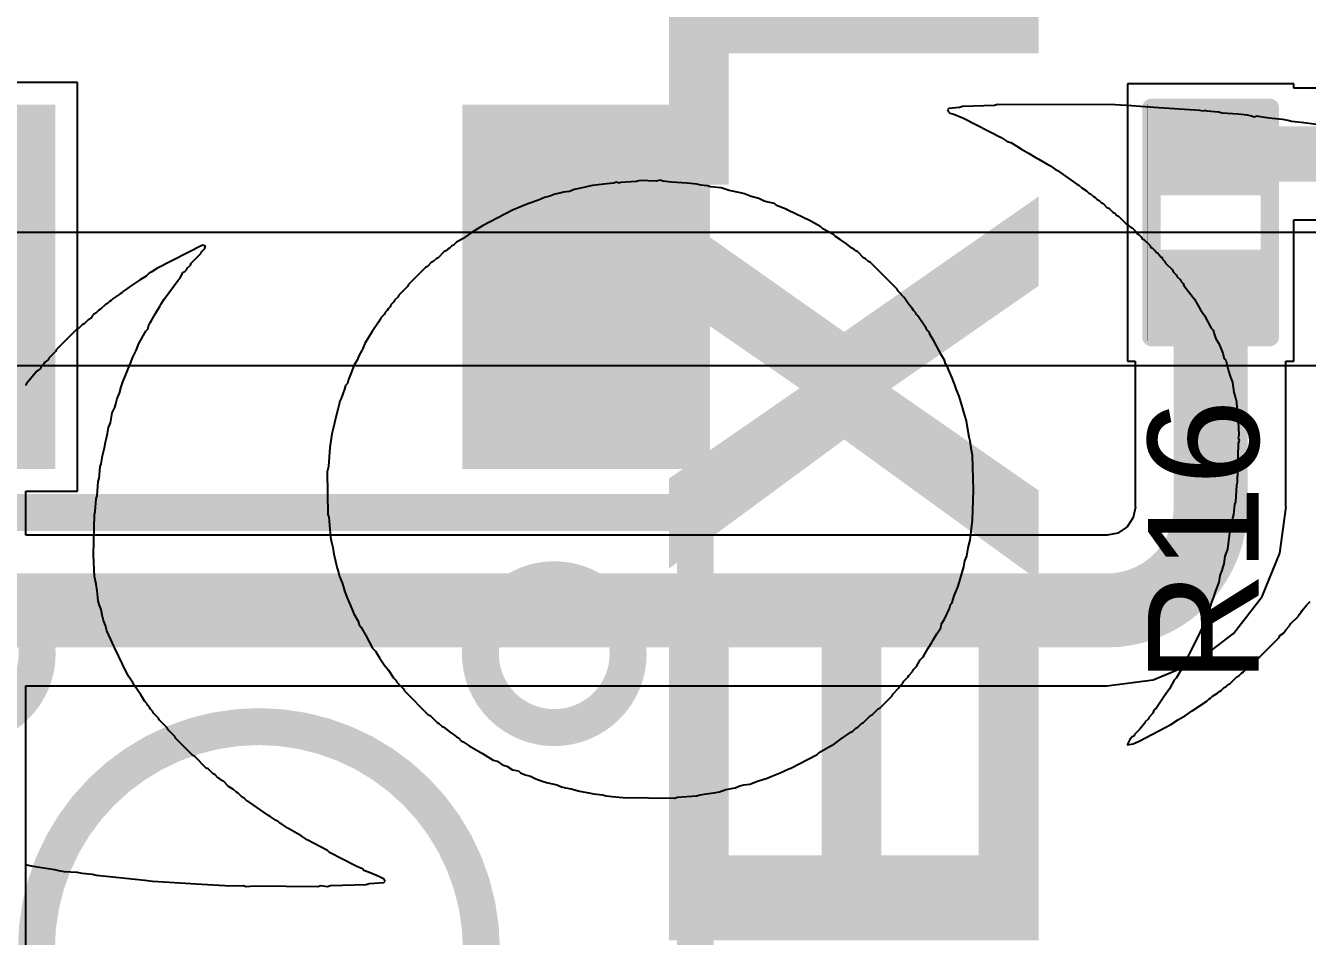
# Model space of a CAD drawing. Header units: inches. Extents: x 0 to 5359, y 0 to 5098.
# Drawn here: x 69.25 to 78.06, y 22.35 to 28.6 of the extents above; entities that cross this region are included whole.
import ezdxf

# ---------------------------------------------------------------- set-up
doc = ezdxf.new("R2010")
doc.units = ezdxf.units.IN
for name, color, linetype in [('Bottom Overlay', 54, 'Continuous'), ('Layer 2', 76, 'Continuous'), ('Top Layer', 1, 'Continuous'), ('Top Overlay', 2, 'Continuous'), ('Top Paste', 8, 'Continuous'), ('Top Solder', 216, 'Continuous')]:
    doc.layers.add(name, color=color, linetype=linetype)
doc.styles.add('Arial', font='', dxfattribs={"height": 0.2})
doc.styles.add('Arial Black_Bold', font='', dxfattribs={"height": 0.2})
doc.styles.get('Arial').set_extended_font_data('Arial')
doc.styles.get('Arial Black_Bold').set_extended_font_data('Arial Black', bold=True)

# ---------------------------------------------------------------- blocks, each defined once
blk = doc.blocks.new('TS_1002S_12026C_81')
at = {"layer": 'Top Layer'}
for points in [[(-5.6999, 3.0001), (-3.3999, 3.0001), (-3.3999, 1.5001), (-5.6999, 1.5001)], [(3.3999, 2.9998), (5.6999, 2.9998), (5.6999, 1.4998), (3.3999, 1.4998)], [(-5.6999, -1.5001), (-3.3999, -1.5001), (-3.3999, -3.0001), (-5.6999, -3.0001)], [(3.3999, -1.5001), (5.6999, -1.5001), (5.6999, -3.0001), (3.3999, -3.0001)]]:
    blk.add_hatch(color=1, dxfattribs=at).paths.add_polyline_path(points)
at = {"layer": 'Top Paste'}
for points in [[(-5.6999, 3.0001), (-3.3999, 3.0001), (-3.3999, 1.5001), (-5.6999, 1.5001)], [(3.3999, 2.9998), (5.6999, 2.9998), (5.6999, 1.4998), (3.3999, 1.4998)], [(-5.6999, -1.5001), (-3.3999, -1.5001), (-3.3999, -3.0001), (-5.6999, -3.0001)], [(3.3999, -1.5001), (5.6999, -1.5001), (5.6999, -3.0001), (3.3999, -3.0001)]]:
    blk.add_hatch(color=8, dxfattribs=at).paths.add_polyline_path(points)
at = {"layer": 'Top Solder'}
for points in [[(-5.8015, 3.1017), (-3.2983, 3.1017), (-3.2983, 1.3985), (-5.8015, 1.3985)], [(3.2983, 3.1014), (5.8015, 3.1014), (5.8015, 1.3982), (3.2983, 1.3982)], [(-5.8015, -1.3985), (-3.2983, -1.3985), (-3.2983, -3.1017), (-5.8015, -3.1017)], [(3.2983, -1.3985), (5.8015, -1.3985), (5.8015, -3.1017), (3.2983, -3.1017)]]:
    blk.add_hatch(color=216, dxfattribs=at).paths.add_polyline_path(points)
at = {"layer": 'Top Overlay'}
for points in [[(3, 2.9999, 0.254, 0.254, 0), (-3, 2.9999, 0.254, 0.254, 0)], [(-3, -3.0001, 0.254, 0.254, 0), (-3, 2.9999, 0.254, 0.254, 0)], [(3, -3.0001, 0.254, 0.254, 0), (3, 2.9999, 0.254, 0.254, 0)], [(3, -3.0001, 0.254, 0.254, 0), (-3, -3.0001, 0.254, 0.254, 0)]]:
    blk.add_lwpolyline(points, format="xyseb", dxfattribs=at)
for points in [[(-3.0635, 2.9999, 0.127, 0.127, 1), (-2.9365, 2.9999, 0.127, 0.127, 1)], [(-3.0635, 2.9999, 0.127, 0.127, 1), (-2.9365, 2.9999, 0.127, 0.127, 1)], [(2.9365, 2.9999, 0.127, 0.127, 1), (3.0635, 2.9999, 0.127, 0.127, 1)], [(2.9365, 2.9999, 0.127, 0.127, 1), (3.0635, 2.9999, 0.127, 0.127, 1)], [(-1.522, 2.0303, 0.254, 0.254, 1), (-2.538, 2.0303, 0.254, 0.254, 1)], [(2.54, 2.0319, 0.254, 0.254, 1), (1.524, 2.0319, 0.254, 0.254, 1)], [(-2.6015, 2.0303, 0.127, 0.127, 1), (-2.4745, 2.0303, 0.127, 0.127, 1)], [(-1.5855, 2.0303, 0.127, 0.127, 1), (-1.4585, 2.0303, 0.127, 0.127, 1)], [(1.4605, 2.0319, 0.127, 0.127, 1), (1.5875, 2.0319, 0.127, 0.127, 1)], [(2.4765, 2.0319, 0.127, 0.127, 1), (2.6035, 2.0319, 0.127, 0.127, 1)], [(1.5293, -0.0001, 0.254, 0.254, 1), (-1.5293, -0.0001, 0.254, 0.254, 1)], [(-1.5928, -0.0001, 0.127, 0.127, 1), (-1.4658, -0.0001, 0.127, 0.127, 1)], [(1.4658, -0.0001, 0.127, 0.127, 1), (1.5928, -0.0001, 0.127, 0.127, 1)], [(-1.524, -2.0321, 0.254, 0.254, 1), (-2.54, -2.0321, 0.254, 0.254, 1)], [(2.54, -2.0321, 0.254, 0.254, 1), (1.524, -2.0321, 0.254, 0.254, 1)], [(-2.6035, -2.0321, 0.127, 0.127, 1), (-2.4765, -2.0321, 0.127, 0.127, 1)], [(-1.5875, -2.0321, 0.127, 0.127, 1), (-1.4605, -2.0321, 0.127, 0.127, 1)], [(1.4605, -2.0321, 0.127, 0.127, 1), (1.5875, -2.0321, 0.127, 0.127, 1)], [(2.4765, -2.0321, 0.127, 0.127, 1), (2.6035, -2.0321, 0.127, 0.127, 1)], [(-3.0635, -3.0001, 0.127, 0.127, 1), (-2.9365, -3.0001, 0.127, 0.127, 1)], [(-3.0635, -3.0001, 0.127, 0.127, 1), (-2.9365, -3.0001, 0.127, 0.127, 1)], [(2.9365, -3.0001, 0.127, 0.127, 1), (3.0635, -3.0001, 0.127, 0.127, 1)], [(2.9365, -3.0001, 0.127, 0.127, 1), (3.0635, -3.0001, 0.127, 0.127, 1)]]:
    blk.add_lwpolyline(points, format="xyseb", close=True, dxfattribs=at)
blk = doc.blocks.new('R___0402_183')
at = {"layer": 'Top Layer'}
for points in [[(-0.6985, -0.3175), (-0.6985, 0.3175), (-0.2413, 0.3175), (-0.2413, -0.3175)], [(0.2413, -0.3175), (0.2413, 0.3175), (0.6985, 0.3175), (0.6985, -0.3175)]]:
    blk.add_hatch(color=1, dxfattribs=at).paths.add_polyline_path(points)
at = {"layer": 'Top Paste'}
for points in [[(-0.6985, -0.3175), (-0.6985, 0.3175), (-0.2413, 0.3175), (-0.2413, -0.3175)], [(0.2413, -0.3175), (0.2413, 0.3175), (0.6985, 0.3175), (0.6985, -0.3175)]]:
    blk.add_hatch(color=8, dxfattribs=at).paths.add_polyline_path(points)
at = {"layer": 'Top Solder'}
for points in [[(-0.7535, -0.3725), (-0.7535, 0.3725), (-0.1863, 0.3725), (-0.1863, -0.3725)], [(0.1863, -0.3725), (0.1863, 0.3725), (0.7535, 0.3725), (0.7535, -0.3725)]]:
    blk.add_hatch(color=216, dxfattribs=at).paths.add_polyline_path(points)
at = {"layer": 'Top Overlay'}
for points in [[(0.7874, 0.4064, 0.127, 0.127, 0), (-0.7874, 0.4064, 0.127, 0.127, 0)], [(-0.7874, -0.4064, 0.127, 0.127, 0), (-0.7874, 0.4064, 0.127, 0.127, 0)], [(0.7874, -0.4064, 0.127, 0.127, 0), (0.7874, 0.4064, 0.127, 0.127, 0)], [(0.7874, -0.4064, 0.127, 0.127, 0), (-0.7874, -0.4064, 0.127, 0.127, 0)], [(0.8128, -0.4318, 0.00323, 0.00323, 0), (-0.8128, -0.4318, 0.00323, 0.00323, 0)]]:
    blk.add_lwpolyline(points, format="xyseb", dxfattribs=at)
for points in [[(-0.8191, 0.4064, 0.0635, 0.0635, 1), (-0.7556, 0.4064, 0.0635, 0.0635, 1)], [(-0.8191, 0.4064, 0.0635, 0.0635, 1), (-0.7556, 0.4064, 0.0635, 0.0635, 1)], [(0.7556, 0.4064, 0.0635, 0.0635, 1), (0.8191, 0.4064, 0.0635, 0.0635, 1)], [(0.7556, 0.4064, 0.0635, 0.0635, 1), (0.8191, 0.4064, 0.0635, 0.0635, 1)], [(-0.8191, -0.4064, 0.0635, 0.0635, 1), (-0.7556, -0.4064, 0.0635, 0.0635, 1)], [(-0.8191, -0.4064, 0.0635, 0.0635, 1), (-0.7556, -0.4064, 0.0635, 0.0635, 1)], [(0.7556, -0.4064, 0.0635, 0.0635, 1), (0.8191, -0.4064, 0.0635, 0.0635, 1)], [(0.7556, -0.4064, 0.0635, 0.0635, 1), (0.8191, -0.4064, 0.0635, 0.0635, 1)], [(-0.8136, -0.4318, 0.00161, 0.00161, 1), (-0.812, -0.4318, 0.00161, 0.00161, 1)], [(0.812, -0.4318, 0.00161, 0.00161, 1), (0.8136, -0.4318, 0.00161, 0.00161, 1)]]:
    blk.add_lwpolyline(points, format="xyseb", close=True, dxfattribs=at)

msp = doc.modelspace()

# ---------------------------------------------------------------- linework, layer by layer
at = {"layer": 'Bottom Overlay'}
for p, q in [((75.6009, 28.0361), (75.5909, 28.0261)), ((75.5909, 28.0261), (75.5976, 28.0128)), ((75.6742, 28.0428), (75.6009, 28.0361)), ((75.6942, 28.0495), (75.6742, 28.0428)), ((75.9141, 28.0561), (75.6942, 28.0495)), ((75.9341, 28.0628), (75.9141, 28.0561)), ((76.7437, 28.0595), (75.9341, 28.0628)), ((76.857, 28.0528), (76.7437, 28.0595)), ((77.0436, 28.0395), (76.857, 28.0528)), ((77.1502, 28.0328), (77.0436, 28.0395)), ((77.3268, 28.0228), (77.1502, 28.0328)), ((77.3468, 28.0162), (77.3268, 28.0228)), ((77.3668, 28.0228), (77.3468, 28.0162)), ((77.3734, 28.0162), (77.3668, 28.0228)), ((75.5976, 28.0128), (75.6076, 28.0028)), ((75.6076, 28.0028), (75.6342, 27.9962)), ((75.6342, 27.9962), (75.7009, 27.9695)), ((75.7009, 27.9695), (75.9608, 27.8362)), ((77.4534, 28.0095), (77.3734, 28.0162)), ((77.48, 28.0028), (77.4534, 28.0095)), ((77.5867, 27.9962), (77.48, 28.0028)), ((77.6533, 27.9895), (77.5867, 27.9962)), ((77.68, 27.9828), (77.6533, 27.9895)), ((77.6999, 27.9762), (77.68, 27.9828)), ((77.7199, 27.9828), (77.6999, 27.9762)), ((77.7299, 27.9795), (77.7199, 27.9828)), ((77.7699, 27.9728), (77.7299, 27.9795)), ((77.8232, 27.9662), (77.7699, 27.9728)), ((77.8965, 27.9595), (77.8232, 27.9662)), ((77.9298, 27.9528), (77.8965, 27.9595)), ((77.9565, 27.9462), (77.9298, 27.9528)), ((78.0231, 27.9395), (77.9565, 27.9462)), ((78.1297, 27.9262), (78.0231, 27.9395)), ((75.9608, 27.8362), (76.0007, 27.8096)), ((76.0007, 27.8096), (76.0274, 27.8029)), ((76.0274, 27.8029), (76.0674, 27.7763)), ((76.0674, 27.7763), (76.1007, 27.7563)), ((76.1007, 27.7563), (76.1473, 27.7296)), ((76.1473, 27.7296), (76.2006, 27.6963)), ((76.2006, 27.6963), (76.214, 27.6896)), ((76.214, 27.6896), (76.2806, 27.6497)), ((76.2806, 27.6497), (76.2939, 27.643)), ((76.2939, 27.643), (76.3339, 27.6163)), ((76.3339, 27.6163), (76.3472, 27.6097)), ((76.3472, 27.6097), (76.4805, 27.5164)), ((73.0921, 27.4931), (73.0254, 27.4797)), ((73.1187, 27.4997), (73.0921, 27.4931)), ((73.1521, 27.5064), (73.1187, 27.4997)), ((73.2287, 27.5164), (73.1521, 27.5064)), ((73.2953, 27.523), (73.2287, 27.5164)), ((73.3153, 27.5297), (73.2953, 27.523)), ((73.3353, 27.523), (73.3153, 27.5297)), ((73.3453, 27.5264), (73.3353, 27.523)), ((73.4519, 27.533), (73.3453, 27.5264)), ((73.4786, 27.5397), (73.4519, 27.533)), ((73.5885, 27.5364), (73.4786, 27.5397)), ((73.6152, 27.543), (73.5885, 27.5364)), ((73.6352, 27.5364), (73.6152, 27.543)), ((73.6951, 27.5297), (73.6352, 27.5364)), ((73.8018, 27.523), (73.6951, 27.5297)), ((73.8684, 27.5164), (73.8018, 27.523)), ((73.895, 27.5097), (73.8684, 27.5164)), ((73.9417, 27.5031), (73.895, 27.5097)), ((73.9617, 27.4964), (73.9417, 27.5031)), ((74.035, 27.4897), (73.9617, 27.4964)), ((74.0916, 27.4731), (74.035, 27.4897)), ((76.4805, 27.5164), (76.4938, 27.5097)), ((76.4938, 27.5097), (76.5138, 27.4897)), ((76.5138, 27.4897), (76.5471, 27.4697)), ((72.7789, 27.4064), (72.7056, 27.3798)), ((72.8222, 27.4231), (72.7789, 27.4064)), ((72.8589, 27.4331), (72.8222, 27.4231)), ((72.8922, 27.4464), (72.8589, 27.4331)), ((72.9255, 27.4531), (72.8922, 27.4464)), ((72.9521, 27.4597), (72.9255, 27.4531)), ((72.9921, 27.4664), (72.9521, 27.4597)), ((73.0254, 27.4797), (72.9921, 27.4664)), ((74.1682, 27.4564), (74.0916, 27.4731)), ((74.1949, 27.4497), (74.1682, 27.4564)), ((74.2415, 27.4298), (74.1949, 27.4497)), ((74.2949, 27.4164), (74.2415, 27.4298)), ((74.3315, 27.3998), (74.2949, 27.4164)), ((76.5471, 27.4697), (76.5605, 27.4564)), ((76.5605, 27.4564), (76.5738, 27.4497)), ((76.5738, 27.4497), (76.5938, 27.4298)), ((76.5938, 27.4298), (76.6071, 27.4231)), ((76.6071, 27.4231), (76.6204, 27.4098)), ((76.6204, 27.4098), (76.6338, 27.4031)), ((76.6338, 27.4031), (76.6471, 27.3898)), ((72.6023, 27.3365), (72.3957, 27.2299)), ((72.7056, 27.3798), (72.6023, 27.3365)), ((74.3582, 27.3931), (74.3315, 27.3998)), ((74.4015, 27.3831), (74.3582, 27.3931)), ((74.4148, 27.3698), (74.4015, 27.3831)), ((74.4814, 27.3431), (74.4148, 27.3698)), ((74.4948, 27.3365), (74.4814, 27.3431)), ((74.648, 27.2632), (74.4948, 27.3365)), ((76.6471, 27.3898), (76.6604, 27.3831)), ((76.6604, 27.3831), (76.6871, 27.3565)), ((76.6871, 27.3565), (76.7004, 27.3498)), ((76.7004, 27.3498), (76.7271, 27.3231)), ((76.7271, 27.3231), (76.7404, 27.3165)), ((76.7404, 27.3165), (76.7537, 27.3032)), ((72.3957, 27.2299), (72.3424, 27.1965)), ((74.7213, 27.2232), (74.648, 27.2632)), ((76.7537, 27.3032), (76.767, 27.2965)), ((76.767, 27.2965), (76.8204, 27.2432)), ((76.8204, 27.2432), (76.8337, 27.2365)), ((76.8337, 27.2365), (76.847, 27.2232)), ((72.2625, 27.1432), (72.2158, 27.1166)), ((72.3091, 27.1765), (72.2625, 27.1432)), ((72.3424, 27.1965), (72.3091, 27.1765)), ((74.7347, 27.2099), (74.7213, 27.2232)), ((74.808, 27.1699), (74.7347, 27.2099)), ((74.8213, 27.1566), (74.808, 27.1699)), ((74.8546, 27.1366), (74.8213, 27.1566)), ((74.8979, 27.1066), (74.8546, 27.1366)), ((76.847, 27.2232), (76.8603, 27.2165)), ((76.8603, 27.2165), (76.8903, 27.1865)), ((76.8903, 27.1865), (76.8937, 27.1765)), ((76.8937, 27.1765), (76.907, 27.1699)), ((76.907, 27.1699), (76.9236, 27.1532)), ((76.9236, 27.1532), (76.927, 27.1432)), ((76.927, 27.1432), (76.9403, 27.1366)), ((76.9403, 27.1366), (76.9836, 27.0932)), ((70.47, 27.0966), (70.1568, 26.9367)), ((70.46, 27.0399), (70.4666, 27.0533)), ((70.4666, 27.0533), (70.4866, 27.0733)), ((70.49, 27.0899), (70.47, 27.0966)), ((70.4866, 27.0733), (70.49, 27.0899)), ((72.1292, 27.0499), (72.0892, 27.01)), ((72.1425, 27.0566), (72.1292, 27.0499)), ((72.1558, 27.0699), (72.1425, 27.0566)), ((72.1692, 27.0766), (72.1558, 27.0699)), ((72.1825, 27.0899), (72.1692, 27.0766)), ((72.1958, 27.0966), (72.1825, 27.0899)), ((72.2158, 27.1166), (72.1958, 27.0966)), ((74.9346, 27.0766), (74.8979, 27.1066)), ((74.9479, 27.0699), (74.9346, 27.0766)), ((74.9612, 27.0566), (74.9479, 27.0699)), ((74.9745, 27.0499), (74.9612, 27.0566)), ((75.0145, 27.01), (74.9745, 27.0499)), ((76.9836, 27.0932), (76.9869, 27.0833)), ((76.9869, 27.0833), (77.0003, 27.0766)), ((77.0003, 27.0766), (77.0169, 27.0599)), ((77.0169, 27.0599), (77.0203, 27.0499)), ((77.0203, 27.0499), (77.0336, 27.0433)), ((70.3667, 26.94), (70.3867, 26.96)), ((70.3867, 26.96), (70.3933, 26.9733)), ((70.3933, 26.9733), (70.46, 27.0399)), ((72.0426, 26.9766), (72.0159, 26.95)), ((72.0559, 26.9833), (72.0426, 26.9766)), ((72.0759, 27.0033), (72.0559, 26.9833)), ((72.0892, 27.01), (72.0759, 27.0033)), ((75.0279, 27.0033), (75.0145, 27.01)), ((75.0478, 26.9833), (75.0279, 27.0033)), ((75.0612, 26.9766), (75.0478, 26.9833)), ((75.2444, 26.7934), (75.0612, 26.9766)), ((77.0336, 27.0433), (77.0502, 27.0266)), ((77.0502, 27.0266), (77.0536, 27.0166)), ((77.0536, 27.0166), (77.0636, 27.0133)), ((77.0636, 27.0133), (77.0702, 27)), ((77.0702, 27), (77.0836, 26.9866)), ((77.0836, 26.9866), (77.0902, 26.9733)), ((77.0902, 26.9733), (77.1369, 26.9267)), ((70.0835, 26.8833), (70.0368, 26.8567)), ((70.1035, 26.9033), (70.0835, 26.8833)), ((70.1168, 26.91), (70.1035, 26.9033)), ((70.1568, 26.9367), (70.1168, 26.91)), ((70.3134, 26.8667), (70.3367, 26.91)), ((70.3367, 26.91), (70.35, 26.9167)), ((70.35, 26.9167), (70.36, 26.9267)), ((70.36, 26.9267), (70.3667, 26.94)), ((72.0026, 26.9433), (71.886, 26.8267)), ((72.0159, 26.95), (72.0026, 26.9433)), ((77.1369, 26.9267), (77.1435, 26.9133)), ((77.1435, 26.9133), (77.1635, 26.8933)), ((77.1635, 26.8933), (77.1702, 26.88)), ((77.1702, 26.88), (77.1902, 26.86)), ((69.9902, 26.8234), (69.9269, 26.7801)), ((70.0368, 26.8567), (69.9902, 26.8234)), ((70.2068, 26.7268), (70.3034, 26.8567)), ((70.3034, 26.8567), (70.3134, 26.8667)), ((71.8793, 26.8134), (71.8193, 26.7534)), ((71.886, 26.8267), (71.8793, 26.8134)), ((75.2511, 26.7801), (75.2444, 26.7934)), ((77.1902, 26.86), (77.1968, 26.8467)), ((77.1968, 26.8467), (77.2102, 26.8334)), ((77.2102, 26.8334), (77.2168, 26.82)), ((77.2168, 26.82), (77.2801, 26.7367)), ((69.8169, 26.6968), (69.8036, 26.6901)), ((69.8303, 26.7101), (69.8169, 26.6968)), ((69.8436, 26.7168), (69.8303, 26.7101)), ((69.8569, 26.7301), (69.8436, 26.7168)), ((69.9036, 26.7634), (69.8569, 26.7301)), ((69.9169, 26.7701), (69.9036, 26.7634)), ((69.9269, 26.7801), (69.9169, 26.7701)), ((70.1868, 26.6934), (70.2068, 26.7268)), ((71.786, 26.7068), (71.766, 26.6868)), ((71.7927, 26.7201), (71.786, 26.7068)), ((71.8127, 26.7401), (71.7927, 26.7201)), ((71.8193, 26.7534), (71.8127, 26.7401)), ((75.2944, 26.7367), (75.2511, 26.7801)), ((75.321, 26.6968), (75.2944, 26.7367)), ((75.351, 26.6601), (75.321, 26.6968)), ((77.2801, 26.7367), (77.2901, 26.7268)), ((77.2901, 26.7268), (77.3301, 26.6535)), ((69.7136, 26.6135), (69.707, 26.6001)), ((69.7236, 26.6235), (69.7136, 26.6135)), ((69.737, 26.6301), (69.7236, 26.6235)), ((69.757, 26.6501), (69.737, 26.6301)), ((69.7703, 26.6568), (69.757, 26.6501)), ((69.8036, 26.6901), (69.7703, 26.6568)), ((70.1201, 26.5802), (70.1468, 26.6268)), ((70.1468, 26.6268), (70.1801, 26.6801)), ((70.1801, 26.6801), (70.1868, 26.6934)), ((71.7194, 26.6201), (71.6994, 26.6001)), ((71.726, 26.6335), (71.7194, 26.6201)), ((71.7394, 26.6468), (71.726, 26.6335)), ((71.746, 26.6601), (71.7394, 26.6468)), ((71.7594, 26.6734), (71.746, 26.6601)), ((71.766, 26.6868), (71.7594, 26.6734)), ((75.3577, 26.6468), (75.351, 26.6601)), ((75.371, 26.6335), (75.3577, 26.6468)), ((75.3777, 26.6201), (75.371, 26.6335)), ((75.3877, 26.6101), (75.3777, 26.6201)), ((75.4443, 26.5268), (75.3877, 26.6101)), ((77.3301, 26.6535), (77.3568, 26.6135)), ((77.3568, 26.6135), (77.4034, 26.5268)), ((69.617, 26.5235), (69.6037, 26.5168)), ((69.6437, 26.5502), (69.617, 26.5235)), ((69.657, 26.5568), (69.6437, 26.5502)), ((69.6837, 26.5835), (69.657, 26.5568)), ((69.707, 26.6001), (69.6837, 26.5835)), ((70.0801, 26.5069), (70.0935, 26.5202)), ((70.0935, 26.5202), (70.1035, 26.5568)), ((70.1035, 26.5568), (70.1135, 26.5668)), ((70.1135, 26.5668), (70.1201, 26.5802)), ((71.6794, 26.5668), (71.6361, 26.5035)), ((71.6994, 26.6001), (71.6794, 26.5668)), ((75.451, 26.5135), (75.4443, 26.5268)), ((77.4034, 26.5268), (77.4167, 26.5135)), ((69.6037, 26.5168), (69.4671, 26.3802)), ((70.0335, 26.4202), (70.0801, 26.5069)), ((71.6361, 26.5035), (71.5861, 26.4202)), ((75.4643, 26.5002), (75.451, 26.5135)), ((75.471, 26.4802), (75.4643, 26.5002)), ((75.4976, 26.4402), (75.471, 26.4802)), ((75.5509, 26.3403), (75.4976, 26.4402)), ((77.4167, 26.5135), (77.4234, 26.4869)), ((77.4234, 26.4869), (77.4367, 26.4535)), ((77.4367, 26.4535), (77.4567, 26.4202)), ((69.4604, 26.3669), (69.4138, 26.3203)), ((69.4671, 26.3802), (69.4604, 26.3669)), ((69.9902, 26.3236), (70.0068, 26.3603)), ((70.0068, 26.3603), (70.0135, 26.3736)), ((70.0135, 26.3736), (70.0335, 26.4202)), ((71.5661, 26.3736), (71.5461, 26.3403)), ((71.5728, 26.3869), (71.5661, 26.3736)), ((71.5861, 26.4202), (71.5728, 26.3869)), ((77.4567, 26.4202), (77.4834, 26.3536)), ((77.4834, 26.3536), (77.4934, 26.3169)), ((69.3605, 26.2603), (69.3538, 26.247)), ((69.3805, 26.2803), (69.3605, 26.2603)), ((69.3871, 26.2936), (69.3805, 26.2803)), ((69.4071, 26.3069), (69.3871, 26.2936)), ((69.4138, 26.3203), (69.4071, 26.3069)), ((69.9602, 26.247), (69.9769, 26.2903)), ((69.9769, 26.2903), (69.9902, 26.3236)), ((71.5128, 26.2736), (71.4928, 26.2203)), ((71.5328, 26.3069), (71.5128, 26.2736)), ((71.5461, 26.3403), (71.5328, 26.3069)), ((75.5709, 26.3069), (75.5509, 26.3403)), ((75.5776, 26.2803), (75.5709, 26.3069)), ((75.5876, 26.2703), (75.5776, 26.2803)), ((75.6043, 26.227), (75.5876, 26.2703)), ((77.4934, 26.3169), (77.5034, 26.3069)), ((77.5034, 26.3069), (77.5167, 26.2603)), ((77.5167, 26.2603), (77.5234, 26.2336)), ((69.3305, 26.2303), (69.2772, 26.1637)), ((69.3538, 26.247), (69.3305, 26.2303)), ((69.9235, 26.157), (69.9402, 26.2003)), ((69.9402, 26.2003), (69.9602, 26.247)), ((71.4728, 26.1737), (71.4662, 26.147)), ((71.4928, 26.2203), (71.4728, 26.1737)), ((75.6209, 26.1903), (75.6043, 26.227)), ((75.6409, 26.137), (75.6209, 26.1903)), ((77.5234, 26.2336), (77.5334, 26.197)), ((77.5334, 26.197), (77.55, 26.1537)), ((69.2605, 26.147), (69.2539, 26.1337)), ((69.2772, 26.1637), (69.2605, 26.147)), ((69.8836, 26.0437), (69.9002, 26.0804)), ((69.9002, 26.0804), (69.9102, 26.1237)), ((69.9102, 26.1237), (69.9235, 26.157)), ((71.4462, 26.107), (71.4229, 26.0437)), ((71.4528, 26.1337), (71.4462, 26.107)), ((71.4662, 26.147), (71.4528, 26.1337)), ((75.6542, 26.1037), (75.6409, 26.137)), ((75.6709, 26.0604), (75.6542, 26.1037)), ((77.55, 26.1537), (77.56, 26.0837)), ((77.56, 26.0837), (77.57, 26.0471)), ((69.8669, 25.9804), (69.8736, 26.0071)), ((69.8736, 26.0071), (69.8836, 26.0437)), ((71.4129, 26.0137), (71.4029, 25.9771)), ((71.4229, 26.0437), (71.4129, 26.0204)), ((71.4129, 26.0204), (71.4129, 26.0137)), ((75.6975, 25.9738), (75.6709, 26.0604)), ((77.57, 26.0471), (77.5767, 26.0204)), ((77.5767, 26.0204), (77.5833, 25.9338)), ((69.8369, 25.8771), (69.8436, 25.9038)), ((69.8436, 25.9038), (69.8502, 25.9438)), ((69.8502, 25.9438), (69.8669, 25.9804)), ((71.4029, 25.9771), (71.3829, 25.8971)), ((75.7109, 25.9271), (75.6975, 25.9738)), ((75.7209, 25.8905), (75.7109, 25.9271)), ((77.5833, 25.9338), (77.59, 25.8871)), ((69.8169, 25.8038), (69.8236, 25.8438)), ((69.8236, 25.8438), (69.8369, 25.8771)), ((71.3662, 25.8272), (71.3595, 25.8005)), ((71.3762, 25.8638), (71.3662, 25.8272)), ((71.3829, 25.8971), (71.3762, 25.8638)), ((75.7275, 25.8572), (75.7209, 25.8905)), ((75.7409, 25.7772), (75.7275, 25.8572)), ((77.59, 25.8871), (77.5933, 25.7905)), ((69.7969, 25.7039), (69.8036, 25.7439)), ((69.8036, 25.7439), (69.8103, 25.7705)), ((69.8103, 25.7705), (69.8169, 25.8038)), ((71.3595, 25.8005), (71.3462, 25.7072)), ((75.7475, 25.7505), (75.7409, 25.7772)), ((75.7575, 25.6739), (75.7475, 25.7505)), ((77.59, 25.7339), (77.5833, 25.4673)), ((77.5933, 25.7905), (77.59, 25.7739)), ((77.59, 25.7739), (77.5967, 25.7539)), ((77.5967, 25.7539), (77.59, 25.7339)), ((69.7736, 25.5939), (69.7836, 25.6506)), ((69.7836, 25.6506), (69.7969, 25.7039)), ((71.3462, 25.7072), (71.3362, 25.5773)), ((75.7642, 25.6539), (75.7575, 25.6739)), ((75.7708, 25.414), (75.7642, 25.6539)), ((69.7603, 25.494), (69.767, 25.574)), ((69.767, 25.574), (69.7736, 25.5939)), ((71.3362, 25.5773), (71.3262, 25.5406)), ((69.747, 25.374), (69.7536, 25.474)), ((69.7536, 25.474), (69.7603, 25.494)), ((71.3262, 25.5406), (71.3329, 25.2474)), ((77.5833, 25.4673), (77.5767, 25.4473)), ((69.7403, 25.3541), (69.747, 25.374)), ((75.7642, 25.2075), (75.7708, 25.414)), ((77.5767, 25.4473), (77.57, 25.3341)), ((69.7336, 25.2674), (69.7403, 25.3541)), ((77.5633, 25.3141), (77.5567, 25.2474)), ((77.57, 25.3341), (77.5633, 25.3141)), ((69.7203, 24.9676), (69.727, 25.2474)), ((69.727, 25.2474), (69.7336, 25.2674)), ((71.3329, 25.2474), (71.3396, 25.2274)), ((71.3396, 25.2274), (71.3496, 25.0908)), ((75.7475, 25.0709), (75.7642, 25.2075)), ((77.55, 25.2208), (77.5434, 25.1541)), ((77.5567, 25.2474), (77.55, 25.2208)), ((77.53, 25.1208), (77.5167, 25.0075)), ((77.5434, 25.1541), (77.53, 25.1208)), ((71.3496, 25.0908), (71.3562, 25.0575)), ((71.3562, 25.0575), (71.3662, 25.0209)), ((75.7342, 25.0175), (75.7475, 25.0709)), ((69.727, 24.821), (69.7203, 24.9676)), ((71.3662, 25.0209), (71.3729, 24.9742)), ((71.3729, 24.9742), (71.3795, 24.9476)), ((71.3795, 24.9476), (71.3895, 24.9043)), ((75.7109, 24.9276), (75.7242, 24.9609)), ((75.7242, 24.9609), (75.7342, 25.0175)), ((77.4967, 24.9609), (77.49, 24.9076)), ((77.5167, 25.0075), (77.4967, 24.9609)), ((71.3895, 24.9043), (71.3962, 24.8776)), ((71.3962, 24.8776), (71.4062, 24.8476)), ((71.4062, 24.8476), (71.4129, 24.821)), ((75.6642, 24.7543), (75.7042, 24.8876)), ((75.7042, 24.8876), (75.7109, 24.9276)), ((77.4767, 24.8609), (77.4634, 24.8276)), ((77.4834, 24.8876), (77.4767, 24.8609)), ((77.49, 24.9076), (77.4834, 24.8876)), ((69.7403, 24.7677), (69.727, 24.821)), ((69.747, 24.721), (69.7403, 24.7677)), ((71.4129, 24.821), (71.4295, 24.7777)), ((71.4295, 24.7777), (71.4395, 24.7477)), ((77.4567, 24.781), (77.4301, 24.7143)), ((77.4634, 24.8276), (77.4567, 24.781)), ((69.7536, 24.6544), (69.747, 24.721)), ((71.4395, 24.7477), (71.4462, 24.721)), ((71.4462, 24.721), (71.4628, 24.6777)), ((71.4628, 24.6777), (71.4795, 24.6411)), ((75.6242, 24.6411), (75.6376, 24.6877)), ((75.6376, 24.6877), (75.6642, 24.7543)), ((77.4201, 24.6777), (77.4067, 24.6444)), ((77.4301, 24.7143), (77.4201, 24.6777)), ((69.7603, 24.6277), (69.7536, 24.6544)), ((69.7736, 24.5944), (69.7603, 24.6277)), ((69.7803, 24.5544), (69.7736, 24.5944)), ((71.4795, 24.6411), (71.4962, 24.5977)), ((71.4962, 24.5977), (71.5095, 24.5644)), ((75.5709, 24.5278), (75.6043, 24.6011)), ((75.6043, 24.6011), (75.6109, 24.6277)), ((75.6109, 24.6277), (75.6242, 24.6411)), ((77.4067, 24.6444), (77.3834, 24.5678)), ((78.0231, 24.5744), (78.0298, 24.5877)), ((78.0298, 24.5877), (78.0598, 24.6244)), ((78.0598, 24.6244), (78.0831, 24.6477)), ((69.7903, 24.5178), (69.7803, 24.5544)), ((69.8036, 24.4845), (69.7903, 24.5178)), ((71.5095, 24.5644), (71.5395, 24.5144)), ((71.5395, 24.5144), (71.5461, 24.4878)), ((75.5443, 24.4678), (75.5509, 24.4945)), ((75.5509, 24.4945), (75.5709, 24.5278)), ((77.3568, 24.5078), (77.3501, 24.4878)), ((77.3768, 24.5544), (77.3568, 24.5078)), ((77.3834, 24.5678), (77.3768, 24.5544)), ((77.9432, 24.4811), (77.9498, 24.4945)), ((77.9498, 24.4945), (78.0031, 24.5478)), ((78.0031, 24.5478), (78.0098, 24.5611)), ((78.0098, 24.5611), (78.0231, 24.5744)), ((69.8136, 24.4478), (69.8036, 24.4845)), ((69.8403, 24.3878), (69.8136, 24.4478)), ((71.5461, 24.4878), (71.5595, 24.4745)), ((71.5595, 24.4745), (71.5928, 24.4145)), ((71.5928, 24.4145), (71.6394, 24.3279)), ((75.491, 24.3812), (75.5176, 24.4278)), ((75.5176, 24.4278), (75.5443, 24.4678)), ((77.3501, 24.4878), (77.3035, 24.3878)), ((77.8699, 24.4012), (77.8765, 24.4145)), ((77.8765, 24.4145), (77.8999, 24.4311)), ((77.8999, 24.4311), (77.9165, 24.4545)), ((77.9165, 24.4545), (77.9432, 24.4811)), ((69.8602, 24.3412), (69.8403, 24.3878)), ((69.8669, 24.3279), (69.8602, 24.3412)), ((69.9469, 24.1613), (69.8669, 24.3279)), ((71.6394, 24.3279), (71.6594, 24.3079)), ((75.431, 24.2812), (75.4577, 24.3279)), ((75.4577, 24.3279), (75.4843, 24.3678)), ((75.4843, 24.3678), (75.491, 24.3812)), ((77.3035, 24.3878), (77.1902, 24.1679)), ((77.7333, 24.2646), (77.8699, 24.4012)), ((71.6594, 24.3079), (71.6861, 24.2612)), ((71.6861, 24.2612), (71.7194, 24.2146)), ((75.3777, 24.2013), (75.4043, 24.2479)), ((75.4043, 24.2479), (75.4243, 24.2679)), ((75.4243, 24.2679), (75.431, 24.2812)), ((77.6266, 24.1646), (77.6933, 24.2312)), ((77.6933, 24.2312), (77.7066, 24.2379)), ((77.7066, 24.2379), (77.7199, 24.2579)), ((77.7199, 24.2579), (77.7333, 24.2646)), ((69.9669, 24.128), (69.9469, 24.1613)), ((71.7194, 24.2146), (71.7494, 24.1779)), ((71.7494, 24.1779), (71.7827, 24.1246)), ((75.3177, 24.128), (75.3244, 24.1413)), ((75.3244, 24.1413), (75.351, 24.1679)), ((75.351, 24.1679), (75.3577, 24.1813)), ((75.3577, 24.1813), (75.3777, 24.2013)), ((77.1902, 24.1679), (77.1635, 24.1213)), ((77.5933, 24.138), (77.6133, 24.1579)), ((77.6133, 24.1579), (77.6266, 24.1646)), ((69.9935, 24.088), (69.9669, 24.128)), ((70.0002, 24.0746), (69.9935, 24.088)), ((70.0468, 24.008), (70.0002, 24.0746)), ((71.7827, 24.1246), (71.7993, 24.108)), ((71.7993, 24.108), (71.806, 24.0946)), ((71.806, 24.0946), (71.8527, 24.048)), ((75.2178, 24.0147), (75.2577, 24.0547)), ((75.2577, 24.0547), (75.2644, 24.068)), ((75.2644, 24.068), (75.2844, 24.088)), ((75.2844, 24.088), (75.2911, 24.1013)), ((75.2911, 24.1013), (75.3177, 24.128)), ((77.1502, 24.108), (77.1169, 24.048)), ((77.1635, 24.1213), (77.1502, 24.108)), ((77.4734, 24.038), (77.4934, 24.058)), ((77.4934, 24.058), (77.5067, 24.0647)), ((77.5067, 24.0647), (77.52, 24.078)), ((77.52, 24.078), (77.5334, 24.0846)), ((77.5334, 24.0846), (77.58, 24.1313)), ((77.58, 24.1313), (77.5933, 24.138)), ((70.0735, 23.9614), (70.0468, 24.008)), ((71.8527, 24.048), (71.8593, 24.0347)), ((71.8593, 24.0347), (72.0226, 23.8714)), ((75.1278, 23.9181), (75.2111, 24.0013)), ((75.2111, 24.0013), (75.2178, 24.0147)), ((77.0836, 24.0013), (77.0269, 23.9181)), ((77.1169, 24.048), (77.0836, 24.0013)), ((77.2735, 23.8981), (77.3734, 23.9647)), ((77.3734, 23.9647), (77.3868, 23.978)), ((77.3868, 23.978), (77.4001, 23.9847)), ((77.4001, 23.9847), (77.4134, 23.998)), ((77.4134, 23.998), (77.4467, 24.018)), ((77.4467, 24.018), (77.4601, 24.0313)), ((77.4601, 24.0313), (77.4734, 24.038)), ((70.0868, 23.948), (70.0735, 23.9614)), ((70.0935, 23.9347), (70.0868, 23.948)), ((70.1068, 23.9214), (70.0935, 23.9347)), ((70.1135, 23.9081), (70.1068, 23.9214)), ((70.1268, 23.8947), (70.1135, 23.9081)), ((70.1335, 23.8814), (70.1268, 23.8947)), ((70.1668, 23.8481), (70.1335, 23.8814)), ((75.0745, 23.8714), (75.1145, 23.9114)), ((75.1145, 23.9114), (75.1278, 23.9181)), ((77.0036, 23.8814), (76.9769, 23.8547)), ((77.0103, 23.9014), (77.0036, 23.8814)), ((77.0269, 23.9181), (77.0103, 23.9014)), ((77.2268, 23.8647), (77.2735, 23.8981)), ((70.1734, 23.8348), (70.1668, 23.8481)), ((70.2267, 23.7814), (70.1734, 23.8348)), ((72.0226, 23.8714), (72.0359, 23.8647)), ((72.0359, 23.8647), (72.0825, 23.8181)), ((72.0825, 23.8181), (72.0959, 23.8114)), ((72.0959, 23.8114), (72.1159, 23.7914)), ((72.1159, 23.7914), (72.1292, 23.7848)), ((74.9745, 23.7848), (75.0012, 23.8114)), ((75.0012, 23.8114), (75.0145, 23.8181)), ((75.0145, 23.8181), (75.0612, 23.8647)), ((75.0612, 23.8647), (75.0745, 23.8714)), ((76.9436, 23.8081), (76.9136, 23.7715)), ((76.9503, 23.8214), (76.9436, 23.8081)), ((76.9703, 23.8414), (76.9503, 23.8214)), ((76.9769, 23.8547), (76.9703, 23.8414)), ((77.0403, 23.7581), (77.1269, 23.8048)), ((77.1269, 23.8048), (77.1802, 23.8381)), ((77.1802, 23.8381), (77.2268, 23.8647)), ((70.2334, 23.7681), (70.2267, 23.7814)), ((70.28, 23.7215), (70.2334, 23.7681)), ((70.2867, 23.7081), (70.28, 23.7215)), ((70.4033, 23.5915), (70.2867, 23.7081)), ((72.1292, 23.7848), (72.1658, 23.7548)), ((72.1658, 23.7548), (72.2058, 23.7281)), ((72.2058, 23.7281), (72.2158, 23.7181)), ((72.2158, 23.7181), (72.2291, 23.7115)), ((72.2291, 23.7115), (72.2491, 23.6915)), ((74.8146, 23.6715), (74.8613, 23.7048)), ((74.8613, 23.7048), (74.9279, 23.7515)), ((74.9279, 23.7515), (74.9412, 23.7581)), ((74.9412, 23.7581), (74.9612, 23.7781)), ((74.9612, 23.7781), (74.9745, 23.7848)), ((76.8437, 23.7015), (76.827, 23.6648)), ((76.8603, 23.7181), (76.8437, 23.7015)), ((76.8737, 23.7248), (76.8603, 23.7181)), ((76.877, 23.7348), (76.8737, 23.7248)), ((76.9136, 23.7715), (76.877, 23.7348)), ((76.9136, 23.6915), (77.0403, 23.7581)), ((72.2491, 23.6915), (72.2625, 23.6848)), ((72.2625, 23.6848), (72.3024, 23.6582)), ((72.3024, 23.6582), (72.3957, 23.6049)), ((74.6947, 23.5982), (74.708, 23.6115)), ((74.708, 23.6115), (74.768, 23.6448)), ((74.768, 23.6448), (74.8146, 23.6715)), ((76.827, 23.6648), (76.867, 23.6715)), ((76.867, 23.6715), (76.9136, 23.6915)), ((70.4167, 23.5849), (70.4033, 23.5915)), ((70.4966, 23.5049), (70.4167, 23.5849)), ((72.3957, 23.6049), (72.469, 23.5582)), ((72.469, 23.5582), (72.4957, 23.5516)), ((72.4957, 23.5516), (72.5357, 23.5249)), ((72.5357, 23.5249), (72.5623, 23.5182)), ((74.5148, 23.5049), (74.6947, 23.5982)), ((70.5099, 23.4982), (70.4966, 23.5049)), ((70.5433, 23.4649), (70.5099, 23.4982)), ((70.5566, 23.4583), (70.5433, 23.4649)), ((70.5766, 23.4383), (70.5566, 23.4583)), ((70.5899, 23.4316), (70.5766, 23.4383)), ((72.5623, 23.5182), (72.6023, 23.4916)), ((72.6023, 23.4916), (72.6423, 23.4849)), ((72.6423, 23.4849), (72.6556, 23.4716)), ((72.6556, 23.4716), (72.6889, 23.4583)), ((72.6889, 23.4583), (72.7256, 23.4483)), ((72.7256, 23.4483), (72.7622, 23.4316)), ((74.3515, 23.4349), (74.3848, 23.4483)), ((74.3848, 23.4483), (74.4415, 23.4716)), ((74.4415, 23.4716), (74.5014, 23.4982)), ((74.5014, 23.4982), (74.5148, 23.5049)), ((70.6032, 23.4183), (70.5899, 23.4316)), ((70.6166, 23.4116), (70.6032, 23.4183)), ((70.6499, 23.3783), (70.6166, 23.4116)), ((70.6832, 23.3583), (70.6499, 23.3783)), ((70.7032, 23.3383), (70.6832, 23.3583)), ((72.7622, 23.4316), (72.8055, 23.415)), ((72.8055, 23.415), (72.8355, 23.405)), ((72.8355, 23.405), (72.9055, 23.3883)), ((72.9055, 23.3883), (72.9388, 23.375)), ((72.9388, 23.375), (72.9655, 23.3683)), ((72.9655, 23.3683), (73.0055, 23.3616)), ((73.0055, 23.3616), (73.0621, 23.345)), ((74.025, 23.3417), (74.0683, 23.3583)), ((74.0683, 23.3583), (74.1316, 23.3683)), ((74.1316, 23.3683), (74.1649, 23.3816)), ((74.1649, 23.3816), (74.1916, 23.3883)), ((74.1916, 23.3883), (74.2316, 23.395)), ((74.2316, 23.395), (74.2849, 23.415)), ((74.2849, 23.415), (74.3148, 23.4249)), ((74.3148, 23.4249), (74.3515, 23.4349)), ((70.7165, 23.3317), (70.7032, 23.3383)), ((70.7432, 23.305), (70.7165, 23.3317)), ((70.7565, 23.2983), (70.7432, 23.305)), ((70.7765, 23.2783), (70.7565, 23.2983)), ((70.7898, 23.2717), (70.7765, 23.2783)), ((70.9231, 23.1784), (70.7898, 23.2717)), ((73.0621, 23.345), (73.1254, 23.335)), ((73.1254, 23.335), (73.1587, 23.3283)), ((73.1587, 23.3283), (73.2187, 23.3217)), ((73.2187, 23.3217), (73.2453, 23.315)), ((73.2453, 23.315), (73.2853, 23.3083)), ((73.2853, 23.3083), (73.3586, 23.3017)), ((73.3586, 23.3017), (73.7151, 23.2983)), ((73.7151, 23.2983), (73.7351, 23.305)), ((73.7351, 23.305), (73.8651, 23.315)), ((73.8651, 23.315), (73.8917, 23.3217)), ((73.8917, 23.3217), (73.9317, 23.3283)), ((73.9317, 23.3283), (73.985, 23.335)), ((73.985, 23.335), (74.025, 23.3417)), ((70.9364, 23.1717), (70.9231, 23.1784)), ((70.9764, 23.1451), (70.9364, 23.1717)), ((70.9897, 23.1384), (70.9764, 23.1451)), ((71.003, 23.1251), (70.9897, 23.1384)), ((71.0164, 23.1184), (71.003, 23.1251)), ((71.0564, 23.0918), (71.0164, 23.1184)), ((71.1496, 23.0385), (71.0564, 23.0918)), ((71.1896, 23.0118), (71.1496, 23.0385)), ((71.3296, 22.9385), (71.1896, 23.0118)), ((71.3429, 22.9252), (71.3296, 22.9385)), ((71.5228, 22.8319), (71.3429, 22.9252)), ((69.2539, 22.8419), (69.2805, 22.8352)), ((69.2805, 22.8352), (69.3205, 22.8286)), ((69.3205, 22.8286), (69.4538, 22.8086)), ((71.5361, 22.8252), (71.5228, 22.8319)), ((71.5695, 22.8119), (71.5361, 22.8252)), ((69.4538, 22.8086), (69.4804, 22.8019)), ((69.4804, 22.8019), (69.5204, 22.7952)), ((69.5204, 22.7952), (69.607, 22.7886)), ((69.607, 22.7886), (69.6403, 22.7819)), ((69.6403, 22.7819), (69.7136, 22.7752)), ((69.7136, 22.7752), (69.7403, 22.7686)), ((69.7403, 22.7686), (69.8303, 22.7586)), ((69.8303, 22.7586), (69.9402, 22.7486)), ((69.9402, 22.7486), (70.0735, 22.7353)), ((70.0735, 22.7353), (70.1268, 22.7286)), ((71.5794, 22.8019), (71.5695, 22.8119)), ((71.6228, 22.7852), (71.5794, 22.8019)), ((71.6827, 22.7586), (71.6228, 22.7852)), ((71.7194, 22.7419), (71.6827, 22.7586)), ((71.726, 22.7286), (71.7194, 22.7419)), ((70.1268, 22.7286), (70.2401, 22.7219)), ((70.2401, 22.7219), (70.4266, 22.7086)), ((70.4266, 22.7086), (70.6232, 22.6986)), ((70.6232, 22.6986), (70.7332, 22.6953)), ((70.7332, 22.6953), (70.7498, 22.6986)), ((70.7498, 22.6986), (70.7698, 22.692)), ((70.7698, 22.692), (70.8265, 22.6953)), ((70.8265, 22.6953), (71.2629, 22.692)), ((71.2629, 22.692), (71.2829, 22.6986)), ((71.2829, 22.6986), (71.3296, 22.692)), ((71.3296, 22.692), (71.3496, 22.6986)), ((71.3496, 22.6986), (71.5961, 22.7053)), ((71.5961, 22.7053), (71.6161, 22.7119)), ((71.6161, 22.7119), (71.7161, 22.7186)), ((71.7161, 22.7186), (71.726, 22.7286))]:
    msp.add_line(p, q, dxfattribs=at)
at = {"layer": 'Layer 2'}
for p, q in [((88.0175, 27.1845), (44.958, 27.1845)), ((27.6387, 26.2697), (88.6279, 26.2697))]:
    msp.add_line(p, q, dxfattribs=at)
at = {"layer": 'Top Layer'}
for p, q in [((69.6119, 28.2142), (67.6039, 28.2142)), ((69.6119, 25.4062), (69.6119, 28.2142)), ((77.9715, 28.2054), (76.8285, 28.2054)), ((76.8285, 28.2054), (76.8285, 27.2402)), ((77.9715, 28.176), (77.9715, 28.2054)), ((78.6459, 28.176), (77.9715, 28.176)), ((76.8285, 27.2402), (76.8285, 26.3004)), ((77.9715, 26.3004), (77.9715, 27.2696)), ((77.9715, 27.2696), (78.6459, 27.2696)), ((76.8285, 26.3004), (76.882, 26.3004)), ((76.882, 26.3004), (76.882, 25.2998)), ((77.9179, 25.2998), (77.9179, 26.3004)), ((77.9179, 26.3004), (77.9715, 26.3004)), ((69.2553, 25.1052), (69.2553, 25.4062)), ((69.2553, 25.4062), (69.6119, 25.4062)), ((76.8825, 25.2972), (76.8681, 25.2249)), ((76.882, 25.2998), (76.8825, 25.2972)), ((77.8765, 24.9812), (77.9185, 25.2998)), ((77.9185, 25.2998), (77.9179, 25.2998)), ((76.8681, 25.2249), (76.8257, 25.1614)), ((76.7622, 25.119), (76.6899, 25.1046)), ((76.8257, 25.1614), (76.7622, 25.119)), ((76.6874, 25.1052), (69.2553, 25.1052)), ((76.6899, 25.1046), (76.6874, 25.1052)), ((77.7536, 24.6842), (77.8765, 24.9812)), ((77.5579, 24.4293), (77.7536, 24.6842)), ((77.3029, 24.2336), (77.5579, 24.4293)), ((77.006, 24.1106), (77.3029, 24.2336)), ((69.2553, 19.1144), (69.2553, 24.0692)), ((69.2553, 24.0692), (76.6874, 24.0692)), ((76.6874, 24.0687), (77.006, 24.1106)), ((76.6874, 24.0692), (76.6874, 24.0687))]:
    msp.add_line(p, q, dxfattribs=at)
for points in [[(77.4, 27.7228, 0.381, 0.381, 0), (79.0269, 27.7228, 0.381, 0.381, 0)], [(77.4, 25.2998, 0.508, 0.508, 0), (77.4, 26.7162, 0.508, 0.508, 0)], [(77.4, 25.2998, 0.508, 0.508, -0.414214), (76.6874, 24.5872, 0.508, 0.508, 0)], [(68.6079, 24.5872, 0.508, 0.508, 0), (76.6874, 24.5872, 0.508, 0.508, 0)]]:
    msp.add_lwpolyline(points, format="xyseb", dxfattribs=at)
for points in [[(77.3047, 27.7228, 0.1905, 0.1905, 1), (77.4952, 27.7228, 0.1905, 0.1905, 1)], [(77.273, 26.7162, 0.254, 0.254, 1), (77.527, 26.7162, 0.254, 0.254, 1)], [(77.273, 25.2998, 0.254, 0.254, 1), (77.527, 25.2998, 0.254, 0.254, 1)], [(77.273, 25.2998, 0.254, 0.254, 1), (77.527, 25.2998, 0.254, 0.254, 1)], [(76.5604, 24.5872, 0.254, 0.254, 1), (76.8144, 24.5872, 0.254, 0.254, 1)], [(76.5604, 24.5872, 0.254, 0.254, 1), (76.8144, 24.5872, 0.254, 0.254, 1)]]:
    msp.add_lwpolyline(points, format="xyseb", close=True, dxfattribs=at)

# ---------------------------------------------------------------- block references
at = {"rotation": 270}
for name, p in [('TS_1002S_12026C_81', (70.858, 22.2603)), ('R___0402_183', (77.4, 27.2529))]:
    msp.add_blockref(name, p, dxfattribs=at)

# ---------------------------------------------------------------- texts
at = {"layer": 'Top Overlay'}
for s, height, style, p in [('NEXT', 2.54, 'Arial Black_Bold', (76.2168, 19.1163)), ('R16', 0.762, 'Arial', (77.7308, 24.0853))]:
    msp.add_text(s, height=height, rotation=90, dxfattribs=dict(at, style=style)).set_placement(p)

doc.saveas('drawing.dxf')
